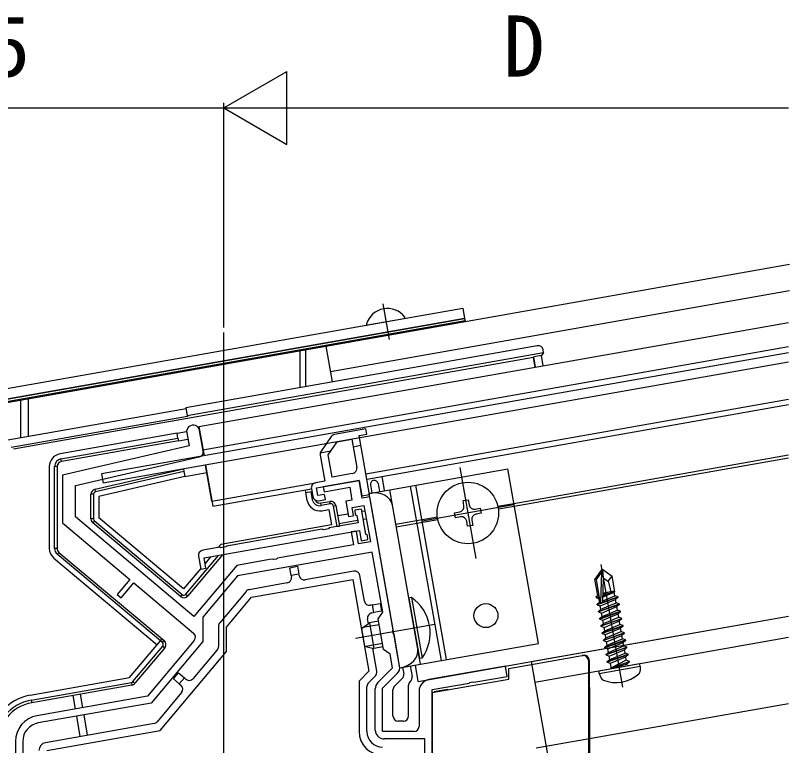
# Model space of a CAD drawing. Units: millimetres, scale not verified. Extents: x -700 to 700, y -1044 to 1037.
# Drawn here: x -430 to -281.3, y -545.7 to -405.5 of the extents above; entities that cross this region are included whole.
import ezdxf
from ezdxf.enums import TextEntityAlignment as Align

# ---------------------------------------------------------------- set-up
doc = ezdxf.new("R2010")
doc.units = ezdxf.units.MM
doc.header["$LTSCALE"] = 6
for name, color, linetype in [('0-3_YKK_11', 7, 'Continuous'), ('0-4_YKK_12', 2, 'Continuous'), ('0-5_YKK_13', 4, 'Continuous'), ('0-6_YKK_D', 6, 'Continuous')]:
    doc.layers.add(name, color=color, linetype=linetype)
doc.styles.add('ＭＳ ゴシック', font='')
doc.styles.get('ＭＳ ゴシック').set_extended_font_data('MS Gothic')

msp = doc.modelspace()

# ---------------------------------------------------------------- linework, layer by layer
at = {"layer": '0-3_YKK_11'}
for p, q in [((-393.952, -489.137), (-394.647, -485.197)), ((-360.9, -542.696), (-360.9, -534.807)), ((-352.5, -535.29), (-352.5, -541.996)), ((-430, -544.885), (-430, -577.702))]:
    msp.add_line(p, q, dxfattribs=at)
for points in [[(-397.109, -485.631), (-396.661, -488.17), (-421, -493.789), (-421, -502.943), (-408.054, -513.806), (-410.461, -516.675), (-409.695, -517.318), (-407.288, -514.449), (-395.797, -524.091)], [(-356.218, -530.375), (-357.287, -524.312), (-357.437, -524.152), (-357.532, -523.611), (-357.446, -523.409), (-361.933, -497.96), (-363.411, -498.221), (-364.018, -494.774), (-370.912, -495.99), (-370.738, -496.974), (-365.814, -496.106), (-365.38, -498.568), (-366.562, -498.776), (-366.041, -501.731), (-365.056, -501.557), (-365.334, -499.982), (-363.069, -499.582), (-361.836, -506.574), (-364.101, -506.974), (-364.535, -504.512), (-365.52, -504.685), (-365.086, -507.147), (-378.966, -509.595), (-379.702, -509.725), (-379.862, -509.875), (-380.404, -509.97), (-380.605, -509.884), (-381.199, -509.988), (-387.508, -511.101), (-395.722, -520.89), (-418.5, -501.777), (-418.5, -495.777), (-394.712, -490.285)], [(-393.784, -509.669), (-363.944, -504.407), (-363.597, -506.377), (-362.317, -506.151), (-362.399, -505.358), (-362.704, -505.11), (-363.556, -500.277), (-364.836, -500.503), (-364.754, -501.297), (-364.449, -501.544), (-364.205, -502.93), (-369.749, -503.908), (-369.913, -504.082), (-370.856, -504.248), (-371.07, -504.141), (-389.445, -507.381), (-389.609, -507.555), (-390.552, -507.721), (-390.766, -507.614), (-394.045, -508.192)], [(-360.402, -533.605), (-357.569, -530.772), (-358.033, -528.142), (-359.308, -527.249), (-360.349, -521.34), (-359.457, -520.066), (-361.489, -508.544), (-387.363, -513.106), (-394.031, -521.053), (-394.031, -525.72), (-403.928, -537.514), (-425.625, -541.34)], [(-394.856, -509.35), (-394.422, -511.812), (-393.437, -511.639), (-393.784, -509.669)], [(-395.674, -525.5), (-404.673, -536.224), (-425.868, -539.961)], [(-350, -605.604), (-350, -534.95), (-342.897, -533.698), (-342.737, -533.548), (-342.196, -533.452), (-341.994, -533.538), (-335.552, -532.402), (-335.899, -530.433), (-350.599, -533.025)], [(-353.5, -542.996), (-359.5, -542.996), (-359.5, -534.683), (-356.69, -531.873)], [(-428.6, -544.885), (-428.6, -629.496), (-418.5, -629.496), (-418, -628.996), (-412, -628.996), (-411.5, -629.496), (-409.4, -629.496), (-408, -628.096), (-400.9, -628.096), (-400.9, -626.296)], [(-379.1, -626.296), (-379.1, -628.096), (-372, -628.096), (-370.6, -629.496), (-368.5, -629.496), (-368, -628.996), (-362, -628.996), (-361.5, -629.496), (-352, -629.496), (-352, -600.996), (-351.4, -600.396), (-351.4, -544.396), (-359.2, -544.396)]]:
    msp.add_lwpolyline(points, dxfattribs=at)
for centre, radius, start, end in [((-395.878, -485.414), 1.25, 10, 190.00002), ((-394.937, -489.311), 1, 283, 9.99997), ((-393.871, -509.177), 1, 100.00001, 189.99999), ((-396.44, -524.857), 1, 320.00002, 50), ((-357.892, -530.671), 1.7, 315.00003, 10.00003), ((-359.2, -534.807), 1.7, 135.00001, 180.00001), ((-350.2, -535.29), 2.3, 100.00002, 179.99999), ((-425, -544.885), 5, 100.00001, 179.99999), ((-425, -544.885), 3.6, 100.00001, 179.99999), ((-353.5, -541.996), 1, 270.00001, 359.99999), ((-359.2, -542.696), 1.7, 180.00001, 269.99999)]:
    msp.add_arc(centre, radius, start, end, dxfattribs=at)
at = {"layer": '0-4_YKK_12'}
for p, q in [((-370.389, -468.983), (-281.34, -453.281)), ((-369.523, -473.896), (-281.34, -458.346)), ((-359.476, -460.867), (-358.262, -467.754)), ((-394.777, -484.458), (-281.513, -464.487)), ((-390, -727.497), (-390, -466.406)), ((-370.377, -469.054), (-493.6, -490.781)), ((-393.996, -488.89), (-281.513, -469.056)), ((-374.3, -469.745), (-374.3, -476.766)), ((-370.389, -468.983), (-369.176, -475.862)), ((-375.3, -476.942), (-375.3, -469.922)), ((-429, -486.628), (-429, -479.391)), ((-427.5, -486.364), (-427.5, -479.126)), ((-362.541, -494.514), (-281.513, -480.226)), ((-394.777, -484.458), (-393.787, -490.072)), ((-393.475, -491.844), (-392.085, -499.723)), ((-344.658, -492.274), (-341.567, -509.804)), ((-359.101, -496.75), (-359.587, -493.993)), ((-392.085, -499.723), (-373.177, -496.389)), ((-334.348, -499.493), (-351.878, -502.584)), ((-356.951, -503.183), (-348.967, -501.775)), ((-356.857, -503.716), (-348.875, -502.309)), ((-313.354, -534.479), (-317.504, -510.942)), ((-352.641, -533.385), (-281.513, -520.843)), ((-330.975, -529.565), (-281.513, -520.843)), ((-349.488, -522.472), (-364.723, -525.158)), ((-330.281, -533.504), (-281.513, -524.905)), ((-352.641, -533.385), (-353.197, -530.233)), ((-330.975, -529.565), (-326.373, -555.662))]:
    msp.add_line(p, q, dxfattribs=at)
for points in [[(-337.36, -499.729), (-334.3, -499.189), (-281.513, -489.881)], [(-337.264, -500.262), (-334.206, -499.722), (-281.513, -490.431)]]:
    msp.add_lwpolyline(points, dxfattribs=at)
at = {"layer": '0-5_YKK_13'}
for p, q in [((-362.41, -464.935), (-355.328, -463.686)), ((-362.41, -464.935), (-355.328, -463.686)), ((-329.807, -468.92), (-397.287, -480.819)), ((-328.563, -470.224), (-328.65, -469.73)), ((-281.513, -470.275), (-413.483, -493.545)), ((-397.027, -482.296), (-328.563, -470.224)), ((-330.205, -473.073), (-330.536, -471.193)), ((-330.115, -473.057), (-330.462, -471.087)), ((-328.563, -470.224), (-328.985, -470.827)), ((-328.637, -472.796), (-328.985, -470.827)), ((-281.513, -472.103), (-413.171, -495.317)), ((-362.715, -493.529), (-281.513, -479.211)), ((-397.25, -481.03), (-431.481, -487.066)), ((-397.287, -480.819), (-397.027, -482.296)), ((-396.99, -482.507), (-430.806, -488.47)), ((-397.027, -482.296), (-396.99, -482.507)), ((-398.964, -485.705), (-397.127, -485.381)), ((-398.704, -487.182), (-396.892, -486.862)), ((-369.353, -486.365), (-371.311, -489.162)), ((-365.408, -486.896), (-364.453, -492.312)), ((-363.67, -488.112), (-365.147, -488.373)), ((-371.46, -489.486), (-369.459, -489.133)), ((-392.259, -498.738), (-393.475, -491.844)), ((-423.5, -492.129), (-423.5, -507.823)), ((-422.5, -507.823), (-422.5, -492.129)), ((-422, -492.129), (-422.5, -492.129)), ((-422, -492.129), (-422, -507.823)), ((-397.67, -493.044), (-414.612, -496.956)), ((-413.483, -493.545), (-413.171, -495.317)), ((-397.496, -494.031), (-393.222, -493.277)), ((-329.561, -526.066), (-335.465, -492.582)), ((-392.259, -498.738), (-372.367, -495.231)), ((-373.177, -496.389), (-372.917, -497.866)), ((-361.832, -495.658), (-361.563, -497.184)), ((-360.355, -495.397), (-360.085, -496.924)), ((-354.177, -495.882), (-348.273, -529.365)), ((-353.192, -495.708), (-347.288, -529.192)), ((-415, -497.443), (-415.5, -497.443)), ((-415, -497.443), (-415, -502.181)), ((-374.359, -496.597), (-374.272, -497.09)), ((-374.272, -497.09), (-373.09, -496.881)), ((-374.272, -497.09), (-374.012, -498.567)), ((-373.284, -496.915), (-373.005, -498.496)), ((-356.151, -530.754), (-362.055, -497.271)), ((-352.212, -530.06), (-358.116, -496.576)), ((-369.516, -499.297), (-371.289, -499.61)), ((-369.516, -499.297), (-369.603, -498.805)), ((-371.116, -500.595), (-369.835, -500.369)), ((-369.835, -500.369), (-369.314, -503.323)), ((-362.878, -500.665), (-363.469, -500.77)), ((-397.715, -515.613), (-414, -501.948)), ((-366.128, -501.239), (-368.098, -501.586)), ((-367.837, -503.063), (-364.292, -502.438)), ((-363.208, -502.247), (-362.618, -502.143)), ((-344.503, -501.792), (-345.488, -501.965)), ((-414.821, -502.564), (-415.143, -502.947)), ((-398.296, -517.083), (-415.143, -502.947)), ((-414.821, -502.564), (-397.975, -516.7)), ((-369.314, -503.323), (-390.545, -507.067)), ((-368.243, -503.642), (-367.75, -503.555)), ((-422, -507.823), (-422.5, -507.823)), ((-390.545, -507.067), (-391.045, -507.663)), ((-422.607, -509.738), (-402.809, -526.351)), ((-421.643, -508.589), (-421.964, -508.972)), ((-402.166, -525.585), (-421.964, -508.972)), ((-421.643, -508.589), (-401.845, -525.202)), ((-397.271, -516.639), (-391.012, -509.18)), ((-390.246, -509.045), (-396.888, -516.96)), ((-392.545, -509.45), (-393.601, -510.709)), ((-394.402, -511.664), (-397.715, -515.613)), ((-375.572, -512.753), (-377.049, -513.014)), ((-375.52, -513.049), (-375.572, -512.753)), ((-365.006, -512.21), (-374.361, -513.86)), ((-317.478, -511.953), (-318.736, -513.749)), ((-318.419, -513.819), (-317.405, -512.371)), ((-317.579, -518.188), (-317.405, -512.371)), ((-317.183, -511.901), (-317.478, -511.953)), ((-317.405, -512.371), (-317.478, -511.953)), ((-317.049, -513.524), (-317.331, -511.927)), ((-317.049, -513.524), (-317.183, -511.901)), ((-317.183, -511.901), (-315.387, -513.158)), ((-384.692, -517.205), (-365.238, -513.774)), ((-377.049, -513.014), (-376.997, -513.309)), ((-362.979, -517.946), (-363.847, -513.021)), ((-318.185, -516.87), (-318.736, -513.749)), ((-317.676, -518.032), (-318.419, -513.819)), ((-317.183, -518.001), (-317.049, -513.524)), ((-316.191, -514.116), (-315.387, -513.158)), ((-314.861, -516.143), (-315.387, -513.158)), ((-377.808, -514.468), (-385.131, -515.759)), ((-397.975, -516.7), (-398.296, -517.083)), ((-397.271, -516.639), (-396.888, -516.96)), ((-385.724, -516.101), (-390.766, -522.11)), ((-389.5, -522.935), (-384.692, -517.205)), ((-353.951, -517.267), (-354.452, -517.356)), ((-318.451, -517.092), (-318.185, -516.87)), ((-318.451, -517.092), (-317.88, -516.873)), ((-318.413, -517.305), (-318.451, -517.092)), ((-318.413, -517.305), (-317.839, -517.103)), ((-318.413, -517.305), (-317.925, -517.482)), ((-314.264, -517.225), (-318.279, -518.644)), ((-318.241, -516.556), (-317.945, -516.504)), ((-317.282, -518.187), (-314.281, -517.127)), ((-317.179, -517.873), (-314.878, -516.91)), ((-317.158, -517.161), (-314.994, -516.255)), ((-317.149, -516.861), (-314.875, -516.062)), ((-317.141, -516.59), (-316.041, -516.168)), ((-317.134, -516.36), (-314.892, -515.965)), ((-314.861, -516.143), (-314.994, -516.255)), ((-314.878, -516.91), (-314.994, -516.255)), ((-314.281, -517.127), (-314.878, -516.91)), ((-314.264, -517.225), (-314.75, -517.633)), ((-314.264, -517.225), (-314.281, -517.127)), ((-361.427, -518.687), (-361.821, -518.757)), ((-361.166, -520.164), (-361.427, -518.687)), ((-354.452, -517.356), (-352.403, -528.977)), ((-318.296, -518.545), (-317.422, -518.237)), ((-318.279, -518.644), (-318.296, -518.545)), ((-318.279, -518.644), (-317.682, -518.861)), ((-318.053, -519.924), (-314.038, -518.505)), ((-314.021, -518.604), (-318.035, -520.023)), ((-317.925, -517.482), (-317.78, -517.422)), ((-317.809, -518.137), (-317.925, -517.482)), ((-317.682, -518.861), (-314.75, -517.633)), ((-314.635, -518.288), (-314.75, -517.633)), ((-314.038, -518.505), (-314.635, -518.288)), ((-314.021, -518.604), (-314.507, -519.012)), ((-314.021, -518.604), (-314.038, -518.505)), ((-361.56, -520.234), (-361.166, -520.164)), ((-318.035, -520.023), (-318.053, -519.924)), ((-318.035, -520.023), (-317.439, -520.24)), ((-317.81, -521.303), (-313.795, -519.884)), ((-313.778, -519.983), (-317.792, -521.401)), ((-317.566, -519.516), (-317.682, -518.861)), ((-317.439, -520.24), (-314.507, -519.012)), ((-317.323, -520.895), (-317.439, -520.24)), ((-314.392, -519.667), (-314.507, -519.012)), ((-313.795, -519.884), (-314.392, -519.667)), ((-313.778, -519.983), (-314.264, -520.391)), ((-313.778, -519.983), (-313.795, -519.884)), ((-362.216, -522.273), (-362.371, -521.392)), ((-317.792, -521.401), (-317.81, -521.303)), ((-317.792, -521.401), (-317.196, -521.619)), ((-317.567, -522.682), (-313.552, -521.263)), ((-313.535, -521.361), (-317.549, -522.78)), ((-317.196, -521.619), (-314.264, -520.391)), ((-317.08, -522.273), (-317.196, -521.619)), ((-316.952, -522.997), (-314.021, -521.77)), ((-314.149, -521.046), (-314.264, -520.391)), ((-313.552, -521.263), (-314.149, -521.046)), ((-313.535, -521.361), (-314.021, -521.77)), ((-313.906, -522.424), (-314.021, -521.77)), ((-313.535, -521.361), (-313.552, -521.263)), ((-391, -522.753), (-391, -526.692)), ((-389.5, -527.602), (-389.5, -522.935)), ((-363.571, -523.229), (-362.035, -522.145)), ((-363.571, -523.229), (-362.98, -526.577)), ((-360.149, -522.477), (-363.291, -523.031)), ((-317.549, -522.78), (-317.567, -522.682)), ((-317.549, -522.78), (-316.952, -522.997)), ((-317.324, -524.06), (-313.309, -522.642)), ((-313.292, -522.74), (-317.306, -524.159)), ((-316.837, -523.652), (-316.952, -522.997)), ((-316.709, -524.376), (-313.778, -523.148)), ((-313.309, -522.642), (-313.906, -522.424)), ((-313.292, -522.74), (-313.778, -523.148)), ((-313.663, -523.803), (-313.778, -523.148)), ((-313.292, -522.74), (-313.309, -522.642)), ((-317.306, -524.159), (-317.324, -524.06)), ((-317.306, -524.159), (-316.709, -524.376)), ((-317.08, -525.439), (-313.066, -524.02)), ((-313.048, -524.119), (-317.063, -525.538)), ((-316.594, -525.031), (-316.709, -524.376)), ((-316.466, -525.755), (-313.535, -524.527)), ((-313.066, -524.02), (-313.663, -523.803)), ((-313.048, -524.119), (-313.535, -524.527)), ((-313.419, -525.182), (-313.535, -524.527)), ((-313.048, -524.119), (-313.066, -524.02)), ((-402.166, -525.585), (-401.845, -525.202)), ((-401.783, -525.906), (-402.166, -525.585)), ((-401.845, -525.202), (-401.462, -525.523)), ((-401.783, -525.906), (-401.462, -525.523)), ((-359.508, -526.113), (-362.65, -526.667)), ((-317.063, -525.538), (-317.08, -525.439)), ((-317.063, -525.538), (-316.466, -525.755)), ((-316.837, -526.818), (-312.823, -525.399)), ((-312.805, -525.498), (-316.82, -526.916)), ((-316.351, -526.41), (-316.466, -525.755)), ((-316.223, -527.134), (-313.292, -525.906)), ((-312.823, -525.399), (-313.419, -525.182)), ((-312.805, -525.498), (-313.292, -525.906)), ((-313.176, -526.561), (-313.292, -525.906)), ((-312.805, -525.498), (-312.823, -525.399)), ((-407.431, -533.414), (-401.722, -526.61)), ((-402.227, -542.77), (-389.5, -527.602)), ((-391.234, -527.335), (-395.853, -532.84)), ((-362.98, -526.577), (-361.167, -527.069)), ((-360.604, -531.417), (-361.38, -527.012)), ((-359.394, -526.757), (-361.167, -527.069)), ((-316.82, -526.916), (-316.837, -526.818)), ((-316.82, -526.916), (-316.223, -527.134)), ((-316.594, -528.197), (-312.58, -526.778)), ((-312.562, -526.876), (-316.577, -528.295)), ((-316.108, -527.788), (-316.223, -527.134)), ((-315.98, -528.512), (-313.049, -527.285)), ((-312.58, -526.778), (-313.176, -526.561)), ((-312.562, -526.876), (-313.049, -527.285)), ((-312.933, -527.939), (-313.049, -527.285)), ((-312.562, -526.876), (-312.58, -526.778)), ((-335.228, -530.881), (-321.176, -528.403)), ((-321.176, -528.403), (-320.986, -528.37)), ((-316.577, -528.295), (-316.594, -528.197)), ((-316.577, -528.295), (-315.98, -528.512)), ((-316.351, -529.575), (-312.336, -528.157)), ((-316.351, -529.575), (-315.865, -529.167)), ((-312.319, -528.255), (-316.334, -529.674)), ((-315.865, -529.167), (-315.98, -528.512)), ((-315.865, -529.167), (-312.933, -527.939)), ((-315.737, -529.891), (-312.806, -528.663)), ((-312.336, -528.157), (-312.933, -527.939)), ((-312.319, -528.255), (-312.806, -528.663)), ((-312.69, -529.318), (-312.806, -528.663)), ((-312.319, -528.255), (-312.336, -528.157)), ((-355.659, -530.668), (-355.44, -531.91)), ((-354.181, -530.407), (-353.827, -532.418)), ((-317.884, -531.318), (-310.179, -529.959)), ((-317.884, -531.826), (-310.005, -530.436)), ((-316.334, -529.674), (-316.351, -529.575)), ((-316.334, -529.674), (-315.737, -529.891)), ((-315.592, -530.711), (-315.737, -529.891)), ((-312.69, -529.318), (-315.534, -530.751)), ((-315.534, -530.751), (-312.093, -529.535)), ((-312.076, -529.634), (-315.517, -530.85)), ((-315.517, -530.85), (-312.562, -530.042)), ((-312.093, -529.535), (-312.69, -529.318)), ((-312.076, -529.634), (-312.562, -530.042)), ((-312.539, -530.172), (-312.562, -530.042)), ((-312.076, -529.634), (-312.093, -529.535)), ((-312.076, -529.634), (-312.093, -529.535)), ((-310.005, -530.436), (-310.179, -529.959)), ((-310.005, -530.436), (-310.005, -531.251)), ((-362.126, -531.421), (-364, -533.295)), ((-335.228, -532.912), (-335.228, -530.881)), ((-317.884, -531.826), (-317.884, -531.318)), ((-317.884, -531.826), (-317.605, -532.591)), ((-315.517, -530.85), (-315.534, -530.751)), ((-426.976, -536.979), (-407.727, -533.585)), ((-407.431, -533.414), (-407.048, -533.736)), ((-397.568, -532.706), (-398.533, -533.855)), ((-397.262, -532.963), (-397.568, -532.706)), ((-364, -533.295), (-364, -542.996)), ((-362.207, -533.624), (-360.881, -532.298)), ((-355.717, -532.791), (-357.207, -534.281)), ((-354.104, -533.299), (-354.207, -533.402)), ((-350, -535.517), (-335.228, -532.912)), ((-398.533, -533.855), (-398.226, -534.112)), ((-362.5, -542.996), (-362.5, -534.331)), ((-357.5, -539.996), (-357.5, -534.988)), ((-354.5, -539.996), (-354.5, -534.109)), ((-346.985, -534.926), (-348.485, -535.191)), ((-346.985, -534.985), (-346.985, -534.926)), ((-419.011, -536.083), (-418.554, -538.672)), ((-417.077, -538.411), (-417.534, -535.822)), ((-398.103, -535.521), (-402.791, -541.109)), ((-348.485, -535.191), (-349.592, -535.386)), ((-349.592, -535.386), (-349.592, -535.445)), ((-348.485, -535.191), (-348.485, -535.25)), ((-426.976, -536.979), (-426.889, -537.472)), ((-330, -546.147), (-281.513, -537.598)), ((-418.311, -540.051), (-417.622, -543.961)), ((-416.144, -543.701), (-416.834, -539.79)), ((-355.5, -540.996), (-356.5, -540.996)), ((-403.384, -541.451), (-424.26, -545.132)), ((-424, -546.609), (-402.227, -542.77))]:
    msp.add_line(p, q, dxfattribs=at)
for points in [[(-496.742, -488.621), (-344.097, -461.706), (-343.749, -463.676), (-496.395, -490.591)], [(-496.395, -490.591), (-343.749, -463.676), (-343.663, -464.168), (-496.308, -491.083)], [(-398.704, -487.182), (-421.174, -491.144), (-421.26, -490.651), (-398.791, -486.689)]]:
    msp.add_lwpolyline(points, close=True, dxfattribs=at)
for points in [[(-328.985, -470.827), (-330.462, -471.087), (-330.536, -471.193), (-430.408, -488.803)], [(-398.791, -486.689), (-398.964, -485.705), (-421.434, -489.667)], [(-362.02, -497.468), (-364.017, -486.143), (-362.54, -485.882), (-362.714, -484.897), (-368.707, -485.954)], [(-365.264, -493.47), (-369.203, -494.165), (-369.963, -489.853), (-368.243, -487.395), (-365.408, -486.896)], [(-371.476, -489.909), (-370.593, -494.918), (-372.366, -495.23)], [(-414.612, -496.956), (-414.725, -496.469), (-397.757, -492.551), (-397.67, -493.044)], [(-397.67, -493.044), (-397.496, -494.031), (-414, -497.841), (-414, -501.948)], [(-362.055, -497.271), (-358.116, -496.576), (-335.465, -492.582)], [(-371.758, -498.677), (-370.478, -498.452), (-370.652, -497.467), (-371.932, -497.692), (-372.192, -496.215), (-364.018, -494.774), (-363.498, -497.728), (-362.02, -497.468)], [(-415, -502.181), (-415.5, -502.181), (-415.5, -497.443)], [(-371.289, -499.61), (-371.376, -499.118), (-369.603, -498.805)], [(-343.866, -499.649), (-344.039, -498.664), (-343.055, -498.49), (-342.881, -499.475)], [(-368.243, -503.642), (-368.937, -499.703), (-368.445, -499.616), (-367.75, -503.555)], [(-345.488, -501.965), (-345.662, -500.981), (-344.677, -500.807)], [(-341.723, -500.286), (-340.738, -500.112), (-340.564, -501.097), (-341.549, -501.271)], [(-342.36, -502.429), (-342.186, -503.414), (-343.171, -503.588), (-343.345, -502.603)], [(-377.049, -513.014), (-377.31, -511.537), (-375.832, -511.276), (-375.572, -512.753)], [(-365.238, -513.774), (-363.275, -524.903), (-362.126, -531.421)], [(-317.049, -513.524), (-316.191, -514.116), (-315.68, -516.104)], [(-353.951, -517.267), (-351.902, -528.888), (-352.403, -528.977)], [(-361.427, -518.687), (-359.949, -518.427), (-359.689, -519.904), (-361.166, -520.164)], [(-318.296, -518.545), (-317.809, -518.137), (-317.668, -518.078)], [(-318.053, -519.924), (-317.566, -519.516), (-314.635, -518.288)], [(-317.81, -521.303), (-317.323, -520.895), (-314.392, -519.667)], [(-317.567, -522.682), (-317.08, -522.273), (-314.149, -521.046)], [(-360.263, -521.833), (-362.035, -522.145), (-361.167, -527.069)], [(-317.324, -524.06), (-316.837, -523.652), (-313.906, -522.424)], [(-317.08, -525.439), (-316.594, -525.031), (-313.663, -523.803)], [(-427.15, -535.995), (-408.08, -532.632), (-402.166, -525.585)], [(-356.151, -530.754), (-352.212, -530.06), (-329.561, -526.066)], [(-316.837, -526.818), (-316.351, -526.41), (-313.419, -525.182)], [(-401.722, -526.61), (-401.339, -526.932), (-407.048, -533.736)], [(-316.594, -528.197), (-316.108, -527.788), (-313.176, -526.561)], [(-319.943, -529.378), (-319.943, -582.496), (-319.943, -588.582)], [(-319.81, -529.354), (-319.81, -534.255), (-319.78, -534.758), (-319.78, -555.066), (-319.382, -554.996), (-319.382, -582.496), (-319.382, -590.496), (-319.825, -590.496)], [(-398.533, -533.855), (-399.682, -532.891), (-398.717, -531.742), (-397.568, -532.706)], [(-407.727, -533.585), (-407.64, -534.078), (-426.889, -537.472)], [(-350, -535.517), (-350, -587.496), (-346, -587.496)]]:
    msp.add_lwpolyline(points, dxfattribs=at)
for centre, radius in [((-343.113, -501.039), 5.9), ((-339.64, -520.735), 2.3)]:
    msp.add_circle(centre, radius, dxfattribs=at)
for centre, radius, start, end in [((-358.574, -465.985), 4.2, 37.28096, 162.71904), ((-358.574, -465.985), 4.2, 37.28096, 162.71904), ((-355.355, -463.534), 0.154, 280, 37.28096), ((-355.355, -463.534), 0.154, 280, 37.28096), ((-362.437, -464.783), 0.154, 162.71904, 280), ((-362.437, -464.783), 0.154, 162.71904, 280), ((-368.533, -486.939), 1, 99.99998, 144.99997), ((-421, -492.129), 2.5, 100, 180), ((-370.492, -489.736), 1, 144.99997, 190.00002), ((-421, -492.129), 1.5, 100, 180), ((-421, -492.129), 1, 100, 180), ((-365.437, -492.486), 1, 280, 9.99998), ((-361.093, -495.527), 0.75, 100, 190), ((-361.093, -495.527), 0.75, 10, 100), ((-414.5, -497.443), 1, 103, 180), ((-372.192, -496.215), 1, 99.99998, 190.00002), ((-414.5, -497.443), 0.5, 103, 180), ((-371.932, -497.692), 1, 190.00002, 280), ((-371.55, -498.133), 2.5, 190, 280), ((-371.55, -498.133), 1.5, 194.00856, 280), ((-371.55, -498.133), 1, 204.0129, 280), ((-369.43, -499.79), 1, 10, 100), ((-369.43, -499.79), 0.5, 10, 100), ((-341.896, -499.301), 1, 190, 280), ((-344.851, -499.822), 1, 280, 10), ((-414.5, -502.181), 1, 180, 230), ((-414.5, -502.181), 0.5, 180, 230), ((-344.33, -502.777), 1, 10, 100), ((-341.375, -502.256), 1, 100, 190), ((-421, -507.823), 2.5, 180, 230), ((-421, -507.823), 1.5, 180, 230), ((-421, -507.823), 1, 180, 230), ((-364.832, -513.195), 1, 10, 100), ((-377.982, -513.483), 1, 280, 10), ((-374.535, -512.875), 1, 190, 280), ((-384.958, -516.744), 1, 100, 140), ((-397.654, -516.317), 1, 230, 320), ((-397.654, -516.317), 0.5, 230, 320), ((-358.58, -524.075), 8.232, 324.2189, 55.7811), ((-361.994, -517.772), 1, 190, 280), ((-317.431, -517.988), 0.248, 190, 357.19096), ((-361.386, -521.219), 1, 100, 190), ((-390, -522.753), 1, 140, 180), ((-402.105, -526.289), 0.5, 320, 50), ((-402.105, -526.289), 1, 320, 50), ((-392, -526.692), 1, 320, 0), ((-315.789, -530.746), 0.2, 280, 10), ((-312.343, -530.138), 0.2, 190, 280), ((-361.588, -531.591), 1, 315, 10), ((-356.424, -532.084), 1, 315, 10), ((-314.656, -527.093), 6.5, 247.94412, 312.05588), ((-310.905, -531.251), 0.9, 312.05588, 360), ((-407.814, -533.093), 0.5, 280, 320), ((-396.619, -532.197), 1, 230, 320), ((-361.5, -534.331), 1, 135, 180), ((-353.5, -534.109), 1, 135, 180), ((-354.812, -532.592), 1, 315, 10), ((-316.759, -532.283), 0.9, 200, 247.94412), ((-407.814, -533.093), 1, 280, 320), ((-398.869, -534.878), 1, 320, 50), ((-356.5, -534.988), 1, 135, 180), ((-425.5, -545.35), 9.5, 100, 180), ((-425.5, -545.35), 8.5, 100, 180), ((-425.5, -545.35), 8, 100, 180), ((-403.557, -540.466), 1, 280, 320), ((-356.5, -539.996), 1, 180, 270), ((-355.5, -539.996), 1, 270, 360), ((-359.5, -542.996), 4.5, 180, 270), ((-359.5, -542.996), 3, 180, 270), ((-424, -546.609), 1.5, 100, 180)]:
    msp.add_arc(centre, radius, start, end, dxfattribs=at)
for centre, major_axis, ratio, start_param, end_param in [((-329.636, -469.908), (0.576, 0.822), 0.99628, 5.4996506, 7.06672), ((-361.534, -500.225), (3.939, 0.695), 0.75, 0, 1.5707963), ((-356.672, -527.8), (3.939, 0.695), 0.75, 4.712389, 6.2831853), ((-319.501, -527.497), (0.499, 0.044), 0.998121, 6.196082, 6.3702886), ((-321.002, -529.388), (0.987, 0.174), 0.998077, 1.3355058, 1.5707963), ((-320.812, -529.355), (0.987, 0.174), 0.998077, 6.1089813, 7.8539816), ((-320.941, -529.378), (0.785, -0.659), 0.939821, 0.7288394, 2.2385492)]:
    msp.add_ellipse(centre, major_axis=major_axis, ratio=ratio, start_param=start_param, end_param=end_param, dxfattribs=at)
at = {"layer": '0-6_YKK_D'}
for p, q in [((-390, -423.281), (-377.876, -416.281)), ((-377.876, -430.281), (-377.876, -416.281)), ((-488.5, -423.281), (-390, -423.281)), ((-390, -465.406), (-390, -422.281)), ((-390, -465.406), (-390, -422.281)), ((-390, -423.281), (-377.876, -430.281)), ((-390, -423.281), (-365.751, -423.281)), ((-376, -423.281), (-281.513, -423.281))]:
    msp.add_line(p, q, dxfattribs=at)

# ---------------------------------------------------------------- texts
at = {"layer": '0-6_YKK_D', "style": 'ＭＳ ゴシック'}
for s, p in [('98.5', (-459.114, -420.781)), ('D', (-336.348, -420.781))]:
    msp.add_text(s, height=11.73, dxfattribs=at).set_placement(p, align=Align.BOTTOM_LEFT)

doc.saveas('drawing.dxf')
